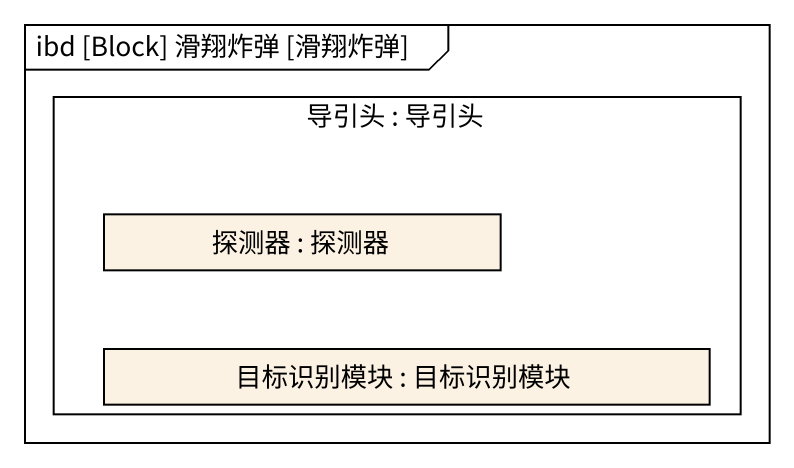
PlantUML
@startuml
mainframe ibd [Block] 滑翔炸弹 [滑翔炸弹]
rectangle "导引头 : 导引头" as 导引头 {
  rectangle "探测器 : 探测器" as 探测器
  rectangle "目标识别模块 : 目标识别模块" as 目标识别模块
}
@enduml
